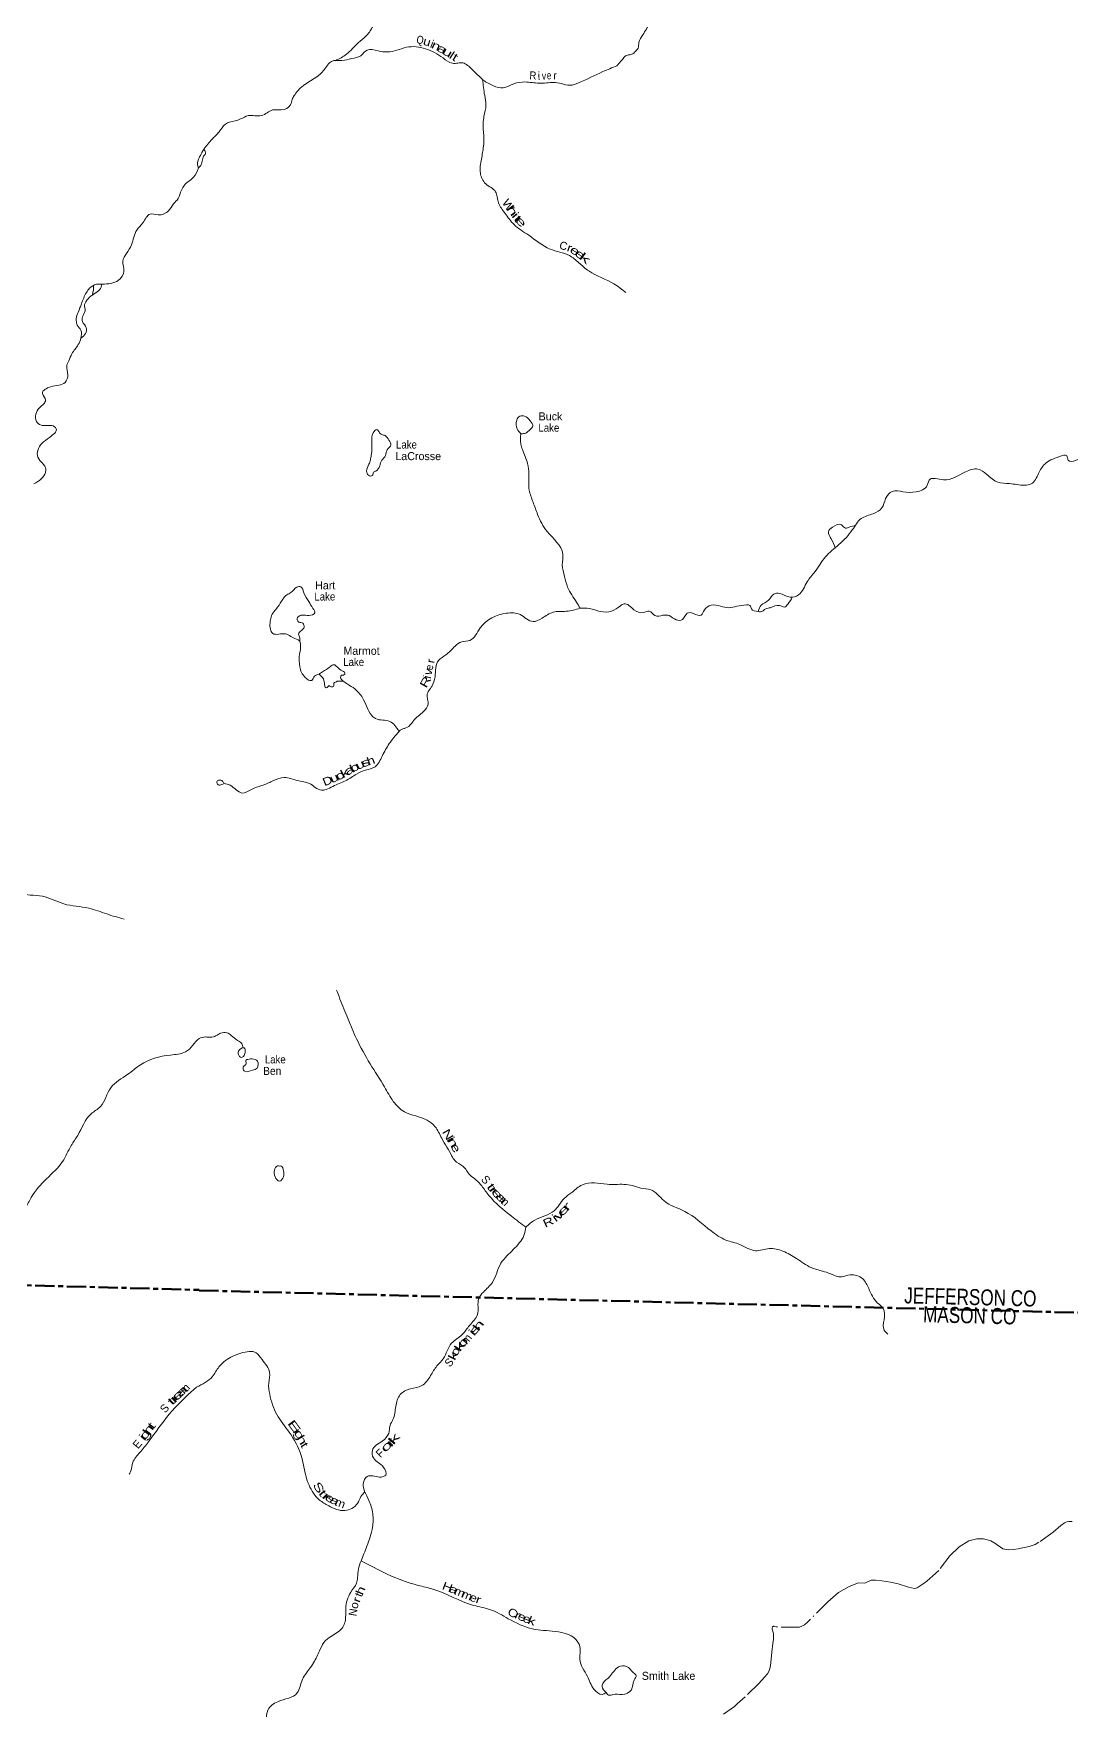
# Model space of a CAD drawing. Header units: feet. Extents: x -745759 to -493183, y 5472 to 195788.
# Drawn here: x -593538 to -567593, y 36679 to 78592 of the extents above; entities that cross this region are included whole.
import ezdxf
from ezdxf.enums import TextEntityAlignment as Align

# ---------------------------------------------------------------- set-up
doc = ezdxf.new("R2010")
doc.units = ezdxf.units.FT
doc.header["$LTSCALE"] = 80
doc.linetypes.add('DOT_DASHED', pattern=[7.7, 5, -1.2, 0.3, -1.2])
doc.linetypes.add('LONG_DASH_SHORT_DASH', pattern=[9.9, 6, -1.2, 1.5, -1.2])
for name, color, linetype, lineweight in [('11', 7, 'LONG_DASH_SHORT_DASH', 60), ('39', 7, 'Continuous', 13), ('44', 7, 'DOT_DASHED', 13)]:
    doc.layers.add(name, color=color, linetype=linetype, lineweight=lineweight)
doc.layers.add('12', color=7, linetype='Continuous')
doc.layers.add('41', color=7, linetype='Continuous')

msp = doc.modelspace()

# ---------------------------------------------------------------- linework, layer by layer
at = {"layer": '11'}
for p, q in [((-620413.98, 48033.7), (-589400.86, 47188.92)), ((-589393.89, 47177.42), (-558386.42, 46393.64))]:
    msp.add_line(p, q, dxfattribs=at)
at = {"layer": '39'}
for points in [[(-577998.34, 81425.81), (-577868.49, 81273.81), (-577896.79, 81082.73), (-577823.31, 80841.11), (-577748.16, 80583.32), (-577682.69, 80438.71), (-577677.18, 80037.11), (-577772.15, 79464.09), (-577851.26, 79348.72), (-578022.45, 78983.07), (-578124.21, 78845.98), (-578309.9, 78557.31), (-578406.78, 78365.64), (-578427.94, 78224.86), (-578492.17, 78145.49), (-578582.42, 78074.74), (-578687.72, 78054.74), (-578856.44, 77898.87), (-578953.69, 77783.88)], [(-585010.19, 80228.17), (-584927.26, 79863.29), (-584909.83, 79641), (-584878.37, 79509.2), (-584820.07, 79312.29), (-584933.38, 79106.84), (-584981.28, 78942.4), (-585070.26, 78742.5), (-585230.16, 78527.94), (-585417.19, 78364.38), (-585715.85, 78074.02), (-585990.55, 77913.68)], [(-588639.12, 76379.17), (-588366.29, 76456.69), (-588168.85, 76541.34), (-587840.13, 76540.55), (-587560.8, 76682.01), (-587347.02, 76681.6), (-587114.27, 76813.94), (-587075.13, 76946.28), (-587020.65, 77041.99), (-586943.64, 77153.37), (-586274.83, 77682.15), (-586090.75, 77896.21), (-585828.08, 77918.99), (-585585.09, 77964.37), (-585359.64, 78038.35), (-585197.27, 78180.24), (-584927.53, 78156.46), (-584457.26, 78172.89), (-584213.63, 78248.52), (-583736.47, 78210.34), (-583301.71, 77981.37), (-583068.62, 77847.39), (-582931.32, 77854.62), (-582808.26, 77856.09), (-582579.68, 77700.02), (-582401.92, 77524.82), (-582297.06, 77429.83), (-582042.01, 77285.31), (-581801.01, 77237.92), (-581530.69, 77335.19), (-581255.41, 77381.91), (-580899.11, 77350.28), (-580537.75, 77366.96), (-580342.64, 77342.72), (-580131.83, 77297.98), (-579916.81, 77356.04), (-579305.69, 77639.89), (-578953.69, 77783.88)], [(-582312.44, 77443.08), (-582261.05, 77039.7), (-582229.74, 76807.03), (-582278.21, 76521.55), (-582295.51, 76184.98), (-582280.95, 76017.22), (-582292.14, 75777.37), (-582341.43, 75453.57), (-582369.15, 75101.08), (-582235.67, 74836.02), (-581987.84, 74637.17), (-581948.27, 74507.23), (-581915.18, 74357.24), (-581751.33, 74097.6), (-581527.44, 73816.53), (-581160.03, 73550.64), (-580624.93, 73204.58), (-580144.35, 73043.25), (-579906.21, 72862.77), (-579658.5, 72657.87), (-579030.1, 72336.1), (-578732.3, 72116.04)], [(-589277.22, 75704.96), (-589083.03, 75943.33), (-588897.81, 76135.48), (-588740.81, 76328.16), (-588639.12, 76379.17)], [(-589417.15, 75230.39), (-589434.35, 75401.38), (-589385.88, 75509.37), (-589308.4, 75657.15), (-589277.22, 75704.96)], [(-589277.26, 75702.95), (-589241.22, 75585.31), (-589286.74, 75525.67), (-589321.33, 75405.32), (-589359.73, 75297.14), (-589415.41, 75233.65)], [(-591823.17, 72328.34), (-591411.88, 72425.53), (-591278.41, 72652.93), (-591305.91, 72899.46), (-591217.46, 73093.42), (-591090.23, 73310.85), (-590956, 73681.41), (-590805.36, 73858.07), (-590625.6, 74080.57), (-590424.3, 74060.69), (-590162.16, 74162.67), (-590037.89, 74331.76), (-589922.34, 74466.73), (-589841.56, 74681), (-589665.94, 74897.52), (-589540.97, 74998.04), (-589415.41, 75233.65)], [(-592353.46, 70979.07), (-592353.71, 71174.69), (-592443.95, 71305.43), (-592470.03, 71416.83), (-592377.03, 71741.77), (-592340.92, 71835.88), (-592216.44, 72119.91), (-592135.71, 72227.3), (-591964.41, 72324.93), (-591820.07, 72329.07)], [(-591823.17, 72328.34), (-591888.4, 72188.4), (-592019.41, 72088), (-592097.11, 72032.99), (-592233.1, 71884.28), (-592260.59, 71818.25), (-592251.58, 71658.77), (-592317, 71508.75), (-592315.19, 71393.77), (-592219.32, 71240.74), (-592238.29, 71093.89), (-592353.46, 70979.07)], [(-592063.96, 72056.7), (-592048.45, 72151.06), (-592039.21, 72211.38), (-592039.42, 72303.32)], [(-593533.15, 67334.97), (-593345.17, 67460.53), (-593241.25, 67619.91), (-593229.53, 67704.39), (-593429.52, 68000.52), (-593432.22, 68174), (-593139.55, 68499.25), (-592972, 68715.93), (-593011.42, 68763.05), (-593361.48, 68807.89), (-593462.58, 68898.51), (-593391.48, 69237.98), (-593282.68, 69336.78), (-593238.63, 69424.69), (-593315.96, 69597.54), (-593115.15, 69761.17), (-592749.96, 69873.33), (-592679.69, 70065.61), (-592709.83, 70279.93), (-592656.89, 70410.02), (-592580.85, 70588.07), (-592419.11, 70816.96), (-592353.46, 70979.07)], [(-557854.79, 67864.69), (-557973.86, 67765.62), (-558219.84, 67768.73), (-558541.35, 67823.84), (-558714.21, 68039.29), (-558853.09, 68334.72), (-559028.03, 68453.36), (-559559.72, 68676.28), (-559720.5, 68796.65), (-559891.3, 69014.06), (-560191.01, 69145.39), (-560276.18, 69217.78), (-560498.06, 69216.35), (-560700.98, 69158.03), (-560841.68, 69086.31), (-561051.94, 69062.45), (-561368.33, 69167.9), (-561772.12, 69148.06), (-562015.19, 69098.65), (-562185.03, 69172.8), (-562360.85, 69156.29), (-562588.9, 69148.93), (-562825.6, 69020.71), (-563037.57, 69011), (-563325.19, 69047.25), (-563510.54, 69244.8), (-563618.49, 69289.41), (-563782.64, 69252.48), (-563970.31, 69153.49), (-564188.93, 69115.68), (-564321.84, 68936.87), (-564499.99, 68811.46), (-564805.31, 68963.08), (-564971.36, 68837.42), (-565291, 68791.62), (-565588.17, 68664.65), (-565808.33, 68461.43), (-566057.1, 68428.28), (-566407.97, 68336.73), (-566671.09, 68198.96), (-566843.69, 68144.05), (-567095.26, 68074.64), (-567265.72, 68025.73), (-567495.85, 67921.58), (-567671.24, 67925.23), (-567711.15, 68039.05), (-567893.1, 68018.62), (-568262.12, 67832.63), (-568416.49, 67593.74), (-568599.5, 67335.27), (-568763.57, 67302.37), (-569141.87, 67342.53), (-569435.58, 67376.89), (-569711.69, 67574.31), (-569930.76, 67703.96), (-570240.79, 67635.77), (-570787.6, 67435.32), (-570998.58, 67471.99), (-571126.01, 67454.47), (-571195.82, 67302.59), (-571477.73, 67134.96), (-571804.35, 67139.74), (-572074.44, 67147.38), (-572237.63, 66967.19), (-572331.3, 66737.12), (-572548.22, 66590.32), (-572849.3, 66469.49), (-573071.18, 66185.6), (-573407.76, 65819.37), (-573741.08, 65511.58), (-574011.32, 65135.89), (-574198.11, 64889.61), (-574414.85, 64563.24), (-574625.93, 64501.06), (-574890.04, 64599.37), (-575033.64, 64580.17), (-575165.99, 64427.57), (-575350.14, 64304.3), (-575422.01, 64150.45)], [(-581357.11, 68588.07), (-581447.33, 68708.48), (-581460.8, 68926.65), (-581379.93, 69029.88), (-581264.98, 69029.5), (-581120.29, 68911.49), (-581056.49, 68783.06), (-581131.09, 68689.79), (-581233.7, 68607.19), (-581357.1, 68589.58)], [(-585104.84, 67529.75), (-585168.83, 67555.29), (-585211.06, 67655.03), (-585152.87, 67829.34), (-585118.28, 67937.57), (-585095.7, 68050.08), (-585082.27, 68394.8), (-585045.3, 68613.94), (-584954.87, 68692.76), (-584901.61, 68637.18), (-584832.48, 68569.16), (-584748.33, 68543.2), (-584654.03, 68426.23), (-584604.08, 68310.19), (-584697.48, 68187.05), (-584740.82, 68046.73), (-584832.15, 67925.56), (-584885.58, 67785.44), (-584985.24, 67652.34), (-585050.61, 67613.36), (-585053.7, 67562.98), (-585104.84, 67529.75)], [(-581357.1, 68589.58), (-581358.6, 68331.37), (-581319.25, 68191.34), (-581189.6, 67841.62), (-581154.77, 67584.67), (-581147.24, 67183.02), (-581050.92, 66878.38), (-580936.49, 66571.35), (-580699.58, 66144.75), (-580306.27, 65581.74), (-580320.04, 65315.71), (-580261.75, 65023.97), (-580188.79, 64758.15), (-579963.03, 64376.17), (-579877.49, 64227.11)], [(-573499.38, 65734.72), (-573596.34, 65960.49), (-573667.08, 66141.52), (-573567.85, 66254.46), (-573342.79, 66310.3), (-573239.61, 66231.48), (-573146.31, 66255.76), (-572987.92, 66294.06)], [(-586887.09, 63416.8), (-587040.84, 63488.59), (-587110.66, 63524.35), (-587240.4, 63587.58), (-587558.78, 63600.26), (-587617.1, 63702.35), (-587625.69, 63865.95), (-587600.45, 64008.67), (-587533.13, 64138.41), (-587435.83, 64255.42), (-587306.53, 64454.48), (-587209.45, 64561.4), (-587105.34, 64619.76), (-586957.26, 64753.87), (-586858.22, 64763.91), (-586782.71, 64617.07), (-586660.46, 64392.6), (-586555.15, 64224.97), (-586507.17, 64110.99), (-586657.73, 64049.56), (-586814.88, 64056.87), (-586924.78, 64010.74), (-586948.47, 63940.62), (-586909.36, 63883.31), (-586803.16, 63850.84), (-586776.93, 63757.48), (-586839.22, 63674.04), (-586911.89, 63576.7), (-586883.47, 63491.37), (-586885.07, 63416.75)], [(-579877.49, 64227.11), (-580219.94, 64151.52), (-580549.18, 64128.12), (-580822.6, 63980.48), (-581052.34, 63894.48), (-581377.34, 64068.7), (-581713.39, 64103.95), (-582372.65, 63738.38), (-582629.45, 63424.96), (-582831.95, 63386.81), (-583001.65, 63279.38), (-583232.22, 63060.23), (-583410.46, 62930.79), (-583502.1, 62513.05), (-583583.89, 62272.65), (-583629.62, 62209.04), (-583694.84, 62083.29), (-583674.08, 61828.65), (-583793, 61643.5), (-584044.04, 61410.66), (-584129.07, 61301.46), (-584265.86, 61223.61), (-584338.95, 61200.92), (-584402.61, 61147.78)], [(-575424.02, 64150.49), (-575594.16, 64210.53), (-575632.62, 64298.08), (-575717.03, 64311.95), (-575961.82, 64276.69), (-576158.23, 64240.43), (-576363.07, 64281.02), (-576596.52, 64304.04), (-576768.45, 64186.57), (-576845.89, 64055.02), (-577044.65, 64097.49), (-577195.75, 64104.68), (-577316.09, 63947.8), (-577471.61, 63936.91), (-577650.8, 64045.56), (-577803.96, 64050.77), (-578007.74, 64046.94), (-578146.61, 64154.74), (-578296.61, 64119.53), (-578529.07, 64188.94), (-578777.94, 64339.38), (-578869.78, 64288.84), (-579090.48, 64154.23), (-579370.95, 64147.96), (-579641.63, 64222.2), (-579877.49, 64227.11)], [(-574570.75, 64500.92), (-574675.79, 64338.68), (-574770.29, 64257.93), (-574888.45, 64296.71), (-575123.6, 64241.08), (-575231.04, 64215.07), (-575363.85, 64135.12), (-575422.01, 64150.45)], [(-586394.84, 62578.9), (-586512.83, 62529.35), (-586585.67, 62423.94), (-586747.49, 62495.91), (-586880.93, 62762.99), (-586886.11, 63085.9), (-586862.91, 63321.47), (-586885.07, 63416.75)], [(-598398.47, 63130.18), (-598078.23, 62785.72), (-597699.39, 62560.86), (-597659.05, 62352.4), (-597517.86, 62144.08), (-597567.49, 61767.9), (-597480.61, 61358.94), (-597349.17, 60959.22), (-597309.38, 60722.54), (-597227.68, 60462.9), (-597005.66, 60263.15), (-596801.48, 59975), (-596628.66, 59733.82), (-596360.44, 59420.29), (-596066.14, 58890.49), (-595849.15, 58430.7), (-595297.49, 57964.66), (-594600.21, 57415.24), (-594048.45, 57162.96), (-593624.89, 57060.28), (-593312.87, 57030.26), (-592780.1, 56838.83), (-592156.98, 56730.41), (-591710.01, 56586.96), (-591274.86, 56457.84)], [(-585805.48, 62409.71), (-585862.08, 62497.64), (-585842.77, 62551.71), (-585778.05, 62560.45), (-585752.95, 62602.3), (-585858.15, 62681.16), (-586056.97, 62814.42), (-586097.81, 62791.06), (-586173.82, 62726.06), (-586365.91, 62609.01), (-586394.78, 62579.35), (-586359.32, 62540.28), (-586268.29, 62364.88), (-586224.6, 62238.88), (-586179.69, 62264.17), (-586154.85, 62293.92), (-586097.04, 62262.45), (-586033.98, 62287.36), (-586030.54, 62353.87), (-585987.64, 62379.21), (-585946.81, 62402.57), (-585880.11, 62409.25), (-585802.32, 62407.59)], [(-584402.77, 61147.58), (-584635.17, 61400.78), (-584986.66, 61468.62), (-585083.75, 61549.33), (-585316.28, 61991.98), (-585509.22, 62211.87), (-585684.19, 62328.5), (-585805.48, 62409.71)], [(-584402.61, 61147.78), (-584645.08, 60844.14), (-584823.18, 60533.12), (-585002.38, 60264.48), (-585240.14, 60180.66), (-585462.08, 60082.39), (-585739.96, 59914.67), (-586053.52, 59775.94), (-586222.56, 59698.76), (-586343.95, 59681.11), (-586640.86, 59848.7), (-586937.83, 59919.44), (-587272.89, 60001.07), (-587536.81, 59919.81), (-587797.35, 59808.22), (-588073.76, 59709.07), (-588328, 59609.45), (-588620.31, 59803.17), (-588776.65, 59848.8)], [(-588776.65, 59848.8), (-588835.76, 59819.76), (-588920.6, 59813.46), (-588959.36, 59886.9), (-588895.83, 59934), (-588817.77, 59906.14), (-588773.47, 59847.87)], [(-585962.93, 54685.82), (-585901.92, 54521.13), (-585704.57, 54036.85), (-585572.3, 53715.32), (-585468.18, 53468.51)], [(-589234.9, 53514.51), (-589398.14, 53472.72), (-589556.46, 53303.92), (-589738.83, 53139.85), (-590118.33, 53060.22), (-590867.76, 52815.96), (-591181.38, 52579.1), (-591606.81, 52244.67), (-591866.98, 51772.3), (-592100.33, 51589.56), (-592433, 51052.76), (-592595.87, 50799.38), (-592813.63, 50396.35), (-593211.61, 49968.35), (-593594.69, 49499.58), (-593751.87, 49233.94), (-593931.3, 49033.48), (-594071.27, 48803.63), (-594229.95, 48622.74), (-594562.85, 48348.13), (-594946.06, 48077), (-595236.46, 47807.19), (-595693.38, 47431.34), (-596235.05, 47053.94), (-596833.08, 46680.2), (-597129.37, 46483.17), (-597416.7, 46316.13), (-597709.71, 46161.35), (-598060.85, 46018.37), (-598351.63, 45938.15), (-598572.88, 45890.18), (-599440.09, 45820.8), (-599752.49, 45759.36), (-600086.48, 45650.16), (-600693.74, 45641.73), (-600861.24, 45705.12), (-600969.8, 45716.37), (-601115.93, 45617.8), (-601325.3, 45629.98), (-601552.5, 45652.77), (-601707.51, 45459.67), (-601891.33, 45247.24), (-602148.01, 45093.42), (-602189.89, 44907.09), (-602289.83, 44734.55), (-602412.11, 44691.75), (-602779.47, 44815.45), (-603028.1, 44863.07), (-603157.44, 44921.32), (-603368.78, 45137.25), (-603507.19, 45296.6), (-603646.01, 45240.17), (-603974.76, 45306.27), (-604362.63, 45283.35), (-604486.98, 45373.71), (-604639.54, 45329.78), (-604815.56, 45310.73), (-605380.1, 45381.73), (-605661.14, 45357.69), (-606289.51, 45317.62), (-606811.04, 45478.11), (-607134.35, 45523.88), (-607434.05, 45617.37), (-607636.21, 45802.78), (-607872.94, 45844.01), (-608081.16, 45894.48), (-608433.56, 46181.1), (-608641.8, 46298.13), (-608841.35, 46503.63), (-609072.72, 46925.87), (-609529.07, 47310.33), (-609677.24, 47278.37), (-609861.71, 47314.03), (-610106.14, 47569.25), (-610278.83, 47796.16), (-610315.32, 48059.41), (-610584.39, 48367.8), (-610769.48, 48449.86), (-611123.27, 48555.01), (-611486.85, 48872.22), (-611673.84, 49295.17), (-611828, 49602.2), (-611871.91, 49954.41), (-611825.94, 50142.64), (-611725.26, 50474.48), (-611885.92, 50699.02), (-612150.3, 50894.33), (-612304.49, 50795.99), (-612457.5, 50804.5), (-612664.01, 50921.36)], [(-589238.63, 53513.56), (-589114.76, 53504.5), (-589042.69, 53518.02), (-588944.17, 53561.1)], [(-588944.17, 53561.1), (-588862.02, 53606.3), (-588706.49, 53617.18), (-588595.1, 53552.09)], [(-588595.1, 53552.09), (-588438.96, 53427.34), (-588334.21, 53349.78), (-588298.91, 53243.91)], [(-588298.91, 53243.91), (-588374.64, 53207.72), (-588424.11, 53102.23), (-588401.65, 53041.1), (-588366.33, 53005.82), (-588289.05, 53025.83), (-588251.8, 53127.64), (-588259.16, 53222.63), (-588271.94, 53237.79), (-588298.91, 53243.91)], [(-585468.76, 53469.58), (-585125.31, 52840.07), (-584764.47, 52263.23), (-584544.77, 51902.11), (-584265.69, 51640.16), (-583702.33, 51436.76), (-583503.15, 51273.86), (-583333.91, 50982.72), (-583078.32, 50535.89), (-583006.89, 50422.96), (-582807.02, 50284.24), (-582623.76, 50059.27), (-582469.87, 49935.95), (-582334.83, 49788.97), (-582155.95, 49552.02), (-581593.58, 49034.04), (-581230.08, 48759.63)], [(-588210.64, 52944.97), (-588074.81, 52965.35), (-587937.21, 52907.03), (-587925.77, 52813.94), (-587948.2, 52735.92), (-588068.88, 52680.83), (-588255.36, 52653.81), (-588301.74, 52725.7), (-588271.53, 52793.41), (-588234.24, 52826.65), (-588222.81, 52872.71), (-588229.49, 52921.3), (-588210.64, 52944.97)], [(-587391.04, 50286.08), (-587437.43, 50287.38), (-587517.21, 50180.72), (-587499.84, 50012.85), (-587389.8, 49908.92), (-587289.74, 50019.04), (-587291.61, 50164.3), (-587344.66, 50284.77), (-587391.04, 50286.08)], [(-581230.08, 48759.63), (-581008.99, 48936.94), (-580521.88, 49169.28), (-580272.81, 49476.88), (-580080.71, 49628.79), (-579818.99, 49815.03), (-579516.85, 49863.01), (-579200.89, 49829.92), (-578779.07, 49828.14), (-578567.99, 49798.01), (-578353.87, 49733.5), (-578108.79, 49692.33), (-577781.54, 49420.95), (-577260.43, 49152.2), (-576600.32, 48663.74), (-576229.43, 48435.51), (-575879.38, 48324.83), (-575486.23, 48168.57), (-575149.57, 48223.64), (-574804.23, 48159.48), (-574464.4, 47974.47), (-574099.5, 47748.42), (-573813.41, 47659.71), (-573613.46, 47593.58), (-573343.27, 47513.38), (-573123.71, 47567.71), (-572811.74, 47466.17), (-572661.28, 47223.97), (-572439.56, 46862.79), (-572302.15, 46727.84), (-572276.05, 46442.75), (-572277.43, 46184.65), (-572183.35, 46087.22)], [(-585261.85, 42149.25), (-585296.62, 42343.83), (-585196.36, 42530.59), (-584888.07, 42511.84), (-584733.16, 42563.95), (-584786.19, 42755.01), (-585041.77, 42992.1), (-585068.69, 43178.4), (-584821.77, 43411.44), (-584660.84, 43602.54), (-584626.85, 43801.24), (-584553.92, 43950.44), (-584483.95, 44277.2), (-584370.47, 44572.49), (-584117.92, 44720.67), (-583831.1, 44797.31), (-583611.9, 45049.29), (-583455.56, 45290.93), (-583299.07, 45468.03), (-583088.01, 45857.38), (-582823.4, 46073.79), (-582639.12, 46304.57), (-582441.63, 46573.29), (-582407.89, 46973.67), (-582294.27, 47133.83), (-582069.25, 47377.57), (-581853.56, 47857.54), (-581702.95, 48040.86), (-581394.92, 48362.94), (-581278.42, 48553.27), (-581230.08, 48759.63)], [(-589462.51, 44761.66), (-589070.8, 45021.27), (-588904.21, 45268.68), (-588736.14, 45427.3), (-588353.46, 45608.13), (-587969.67, 45617.51), (-587827.14, 45450.15), (-587636.47, 45132.19), (-587660.39, 44862.63), (-587634.17, 44581.57), (-587455.01, 44074.37), (-587148.77, 43634.18), (-586848.61, 43052.99), (-586742.97, 42586.17), (-586651.98, 42311.36), (-586388.2, 41938.92), (-586160.21, 41795.37), (-585755.93, 41675.1), (-585442, 41851.81), (-585354.26, 42024.8), (-585260.03, 42145.42)], [(-589462.51, 44761.66), (-590005.04, 44245.55), (-590531.22, 43577.27), (-590665.72, 43395.67), (-590879.37, 43129.66), (-591058.42, 42874.74), (-591107, 42666.42), (-591145.62, 42588.9)], [(-585351.82, 40413.76), (-585206.38, 40782.37), (-585063.42, 41260.35), (-585057.75, 41596.98), (-585157.2, 41928.5), (-585261.85, 42149.25)], [(-589741.82, 34212.12), (-589248.82, 34642.19), (-589147.76, 34857.15), (-589209.22, 34965.77), (-589247.16, 35120.11), (-589077.49, 35193.99), (-588790.38, 35280.7), (-588468.06, 35608.43), (-588388.1, 35791.72), (-588206.33, 35865.26), (-587820.08, 36029.86), (-587728.14, 36138.19), (-587715.11, 36450.41), (-587680.13, 36683.37), (-587433.74, 36898.28), (-586945.02, 37116.46), (-586816.09, 37457.7), (-586620.1, 37744.61), (-586514.38, 37911.04), (-586372.55, 38209.56), (-586237.08, 38427.59), (-586074.15, 38548.05), (-585805.5, 38764.35), (-585751.31, 38893.91), (-585733.71, 39224.16), (-585608.86, 39634.08), (-585465.09, 39859.94), (-585438.84, 40000.37), (-585416.72, 40207.47), (-585350.06, 40419.37)], [(-585350.06, 40419.37), (-584697.52, 40088.43), (-583924.53, 39804.52), (-583559.84, 39711.58), (-582538.05, 39305.73), (-582115.27, 39197.04), (-581671.6, 38972.81), (-581063.25, 38719.75), (-580497.95, 38653.43), (-579928.32, 38387.35), (-579870.23, 38161.86), (-579884.16, 37958.56), (-579694.61, 37531.74), (-579526.36, 37206.35), (-579326.08, 37081.73), (-579223.84, 37127.26)], [(-579223.84, 37127.26), (-579326.55, 37275.35), (-579306.13, 37353.43), (-579141.92, 37518.21), (-578914.7, 37767.95), (-578714.57, 37778.45), (-578539.48, 37620.26), (-578474.84, 37551.89), (-578522.58, 37436.26), (-578592.01, 37198.23), (-578823.58, 37077.68), (-579055.7, 37078.16), (-579137.01, 37058.26), (-579186.97, 37075.8), (-579224.05, 37127.17)]]:
    msp.add_spline(points, degree=3, dxfattribs=at)
at = {"layer": '44'}
for points in [[(-567578.25, 41402.56), (-567654.52, 41402.32), (-567696.36, 41396.18), (-567732.5, 41385.55), (-567770.25, 41366.98), (-567857.29, 41304.24), (-568053.78, 41135.94), (-568406.7, 40882.57), (-568501.25, 40830.83), (-568652.21, 40779.63), (-568922.92, 40720.29), (-569046.79, 40701.25), (-569176.5, 40695.69), (-569307.37, 40721.16), (-569507.17, 40860.2), (-569607.85, 40921.75), (-569790.01, 40966.19), (-569962.16, 40968.72), (-570156.84, 40918.44), (-570398.14, 40764.77), (-570630.87, 40544.42), (-570911.76, 40173.89), (-571207.67, 39912.66), (-571300.15, 39840.84), (-571447.36, 39747.42), (-571518.29, 39729.86), (-571669.02, 39756.56), (-571927.31, 39842.98), (-572117.74, 39886.05), (-572332.55, 39920.89), (-572488.72, 39934.77), (-572596.32, 39931.42), (-572755.03, 39859.25), (-572919.6, 39864.76), (-573151.42, 39775.84), (-573415.65, 39628.15), (-573683.2, 39395.36), (-574188.74, 38886.34), (-574264.75, 38821.54), (-574332.33, 38783.1), (-574387.73, 38764.93), (-574449.21, 38756.77), (-574939.43, 38765.72), (-574971.37, 38767.43), (-575011.08, 38779.91), (-575026.4, 38783.3)], [(-575026.4, 38783.3), (-575039.06, 38783.23), (-575048.77, 38780.62), (-575056.38, 38776.15), (-575063.91, 38768.13), (-575068.82, 38759.52), (-575072.84, 38746.87), (-575073.89, 38735.45), (-575072.31, 38714.6), (-575065.78, 38686.65), (-575047.54, 38630.66), (-575041.48, 38604.93), (-575039.68, 38588.28), (-575040.92, 38505.88), (-575043.49, 38464.06), (-575057.11, 38351.41), (-575084.07, 38133.72), (-575117.69, 37795.14), (-575137.9, 37706.42), (-575157.92, 37654.29), (-575195.25, 37591.66), (-575262.95, 37508.43), (-575409.93, 37356.13), (-575746.63, 37023.42), (-575946.05, 36841.08), (-576019.95, 36781.37), (-576289.87, 36584.2)]]:
    msp.add_lwpolyline(points, dxfattribs=at)

# ---------------------------------------------------------------- texts
at = {"layer": '12', "width": 0.8}
for s, p in [('JEFFERSON CO', (-571776.78, 46854.75)), ('MASON CO', (-571305.18, 46383.7))]:
    msp.add_text(s, height=400, rotation=358.57, dxfattribs=at).set_placement(p)
at = {"layer": '41'}
for s, rotation, width, p in [('Q', 350.083, 0.85, (-583891.31, 78336.88)), ('u', 343.255, 1.25, (-583729.2, 78292.9)), ('n', 335.057, 1.45, (-583514.99, 78195.48)), ('a', 331.388, 1.55, (-583374.35, 78116.84)), ('u', 329.388, 1.65, (-583243.08, 78038.03)), ('l', 326.524, 1.35, (-583134.32, 77966.6)), ('t', 328.754, 1.45, (-583048.17, 77915.51)), ('R', 357.802, 0.9, (-581058.63, 77445.21)), ('v', 2.035, 0.8, (-580774.36, 77437.28)), ('e', 1.651, 0.75, (-580649.25, 77446.81)), ('W', 302.926, 1.2, (-581757.05, 74246.54)), ('h', 306.265, 1.8, (-581652.86, 74107.43)), ('i', 308.228, 1.6, (-581569.97, 73991.37)), ('t', 308.775, 1.75, (-581510.37, 73904.63)), ('e', 310.953, 1.85, (-581427.72, 73824.06)), ('r', 341.63, 1.3, (-580167.78, 73144.01)), ('e', 329.487, 1.5, (-580056.35, 73081.46)), ('e', 323.881, 1.7, (-579934.15, 72991.57)), ('k', 321.804, 2, (-579817.37, 72899.01)), ('r', 78.762, 1.1, (-583514.92, 62890.21)), ('R', 60.905, 1.45, (-583655.21, 62338.68)), ('v', 74.527, 1.15, (-583577.02, 62611.44)), ('e', 82.007, 0.9, (-583550.59, 62735.89)), ('u', 25.001, 1.5, (-585333.57, 60228.21)), ('s', 24.746, 1.55, (-585198.08, 60285.18)), ('h', 20.249, 1.3, (-585071.47, 60325.89)), ('D', 23.002, 1.25, (-586152.13, 59822.86)), ('u', 23.765, 1.45, (-585983.36, 59893.27)), ('c', 25.468, 1.5, (-585842.99, 59958.43)), ('k', 27.421, 1.6, (-585712.29, 60024.3)), ('a', 28.996, 1.55, (-585598.9, 60093.7)), ('b', 28.764, 1.5, (-585471.99, 60164.68)), ('N', 299.944, 1.4, (-583265.77, 51024.69)), ('i', 299.77, 1.3, (-583198.98, 50907.97)), ('n', 299.77, 1.6, (-583139.95, 50825.04)), ('e', 299.77, 1.5, (-583070.35, 50689.85)), ('t', 306.509, 1.65, (-582184.48, 49717.94)), ('r', 305.786, 1.85, (-582117.05, 49632.76)), ('e', 311.416, 1.9, (-582022.24, 49527.2)), ('a', 313.416, 2.05, (-581909.1, 49417.05)), ('i', 35.434, 1.5, (-580451.34, 48902.07)), ('v', 38.689, 1.9, (-580345.63, 48988.98)), ('e', 45.215, 2.05, (-580233.76, 49108.2)), ('r', 48.454, 2.1, (-580136.74, 49207.69)), ('R', 24.972, 1.35, (-580629.71, 48798.25)), ('i', 50.934, 1.65, (-582496.4, 46061.29)), ('s', 51.85, 2.05, (-582433.64, 46139.91)), ('h', 52.742, 1.8, (-582340.79, 46244.83)), ('o', 66.081, 1.3, (-582905.68, 45614.24)), ('k', 57.773, 1.75, (-582810.63, 45728.06)), ('o', 55.641, 1.6, (-582725.89, 45821.75)), ('k', 62.653, 1.6, (-582961.98, 45504.09)), ('t', 45.349, 2, (-590026.42, 44337.76)), ('r', 43.57, 2.2, (-589947.46, 44410.74)), ('e', 43.57, 2, (-589866.25, 44493.98)), ('a', 43.57, 2.1, (-589765.27, 44587.79)), ('g', 53.39, 1.85, (-590672.02, 43524.47)), ('h', 53.56, 1.8, (-590593.5, 43636.24)), ('t', 53.782, 1.65, (-590510.97, 43740.3)), ('E', 306.193, 1.8, (-587108.52, 43725.68)), ('g', 302.272, 1.7, (-586975.47, 43520.57)), ('i', 302.272, 1.4, (-587043.24, 43617.4)), ('k', 49.464, 2.1, (-584454.61, 43403.64)), ('i', 51.521, 1.6, (-590734.73, 43438.58)), ('h', 300.272, 1.6, (-586914.1, 43390.84)), ('t', 299.707, 1.4, (-586849.58, 43264.54)), ('o', 47.074, 1.95, (-584647.59, 43216.04)), ('r', 47.248, 2.15, (-584539.58, 43312.01)), ('S', 301.518, 1.55, (-586495.49, 42200.32)), ('t', 307.513, 1.7, (-586389.61, 42052.55)), ('r', 313.995, 2.2, (-586282.6, 41953.88)), ('e', 327.864, 1.55, (-586181.44, 41901.58)), ('a', 332.689, 1.5, (-586057.84, 41836.7)), ('m', 338.554, 1.15, (-585905.46, 41771.98)), ('H', 338.522, 1.3, (-583227.07, 39673.4)), ('r', 70.84, 1.3, (-585370.15, 39416.1)), ('t', 68.748, 1.1, (-585320.21, 39536.69)), ('h', 67.312, 1.35, (-585273.05, 39640.45)), ('a', 336.824, 1.4, (-583076.06, 39611.5)), ('m', 336.824, 1.15, (-582922.86, 39545.28)), ('m', 337.654, 1.15, (-582735.59, 39467.8)), ('e', 339.667, 1.2, (-582574.07, 39404.39)), ('r', 340.501, 1.35, (-582446.46, 39357.24)), ('N', 80.778, 0.95, (-585453.9, 39117.16)), ('o', 74.39, 1.1, (-585424.84, 39281.01)), ('C', 332.857, 1.25, (-581605.69, 39028.92)), ('r', 336.094, 1.45, (-581477.1, 38974.1)), ('e', 336.094, 1.3, (-581370.49, 38928.87)), ('e', 337.963, 1.25, (-581242.82, 38874.37)), ('k', 339.508, 1.4, (-581116.9, 38825.21))]:
    msp.add_text(s, height=200, rotation=rotation, dxfattribs=dict(at, width=width)).set_placement(p, align=Align.CENTER)
for s, rotation, p in [('i', 338.557, (-583610.83, 78240.3)), ('i', 2.007, (-580901.43, 77433.2)), ('r', 1.17, (-580501.01, 77444.24)), ('C', 345.119, (-580317.4, 73191.11)), ('i', 74.527, (-583602.41, 62483.58)), ('S', 311.269, (-582307.59, 49879.21)), ('m', 316.099, (-581836.78, 49345.58)), ('m', 51.271, (-582636.21, 45902.39)), ('S', 48.124, (-583076.81, 45310.45)), ('m', 43.57, (-589692.1, 44655.03)), ('S', 49.434, (-590188.45, 44165.93)), ('E', 50.939, (-590866.99, 43271.85)), ('F', 45.319, (-584807.21, 43038.84))]:
    msp.add_text(s, height=200, rotation=rotation, dxfattribs=at).set_placement(p, align=Align.CENTER)
for s, width, p in [('Lake', 0.9, (-580917.15, 68639.98)), ('Lake', 0.9, (-584476.65, 68218.5)), ('Lake', 0.9, (-586517.73, 64420.74)), ('Lake', 0.9, (-585796.8, 62784.43)), ('Lake', 0.9, (-587756.38, 52851.62)), ('Ben', 0.95, (-587796.92, 52563.21))]:
    msp.add_text(s, height=200, dxfattribs=dict(at, width=width)).set_placement(p)
for s, p in [('Buck', (-580912.64, 68923.96)), ('LaCrosse', (-584494.67, 67930.02)), ('Hart', (-586499.7, 64700.22)), ('Marmot', (-585792.31, 63063.91)), ('Smith Lake', (-578333.25, 37444.23))]:
    msp.add_text(s, height=200, dxfattribs=at).set_placement(p)

doc.saveas('drawing.dxf')
